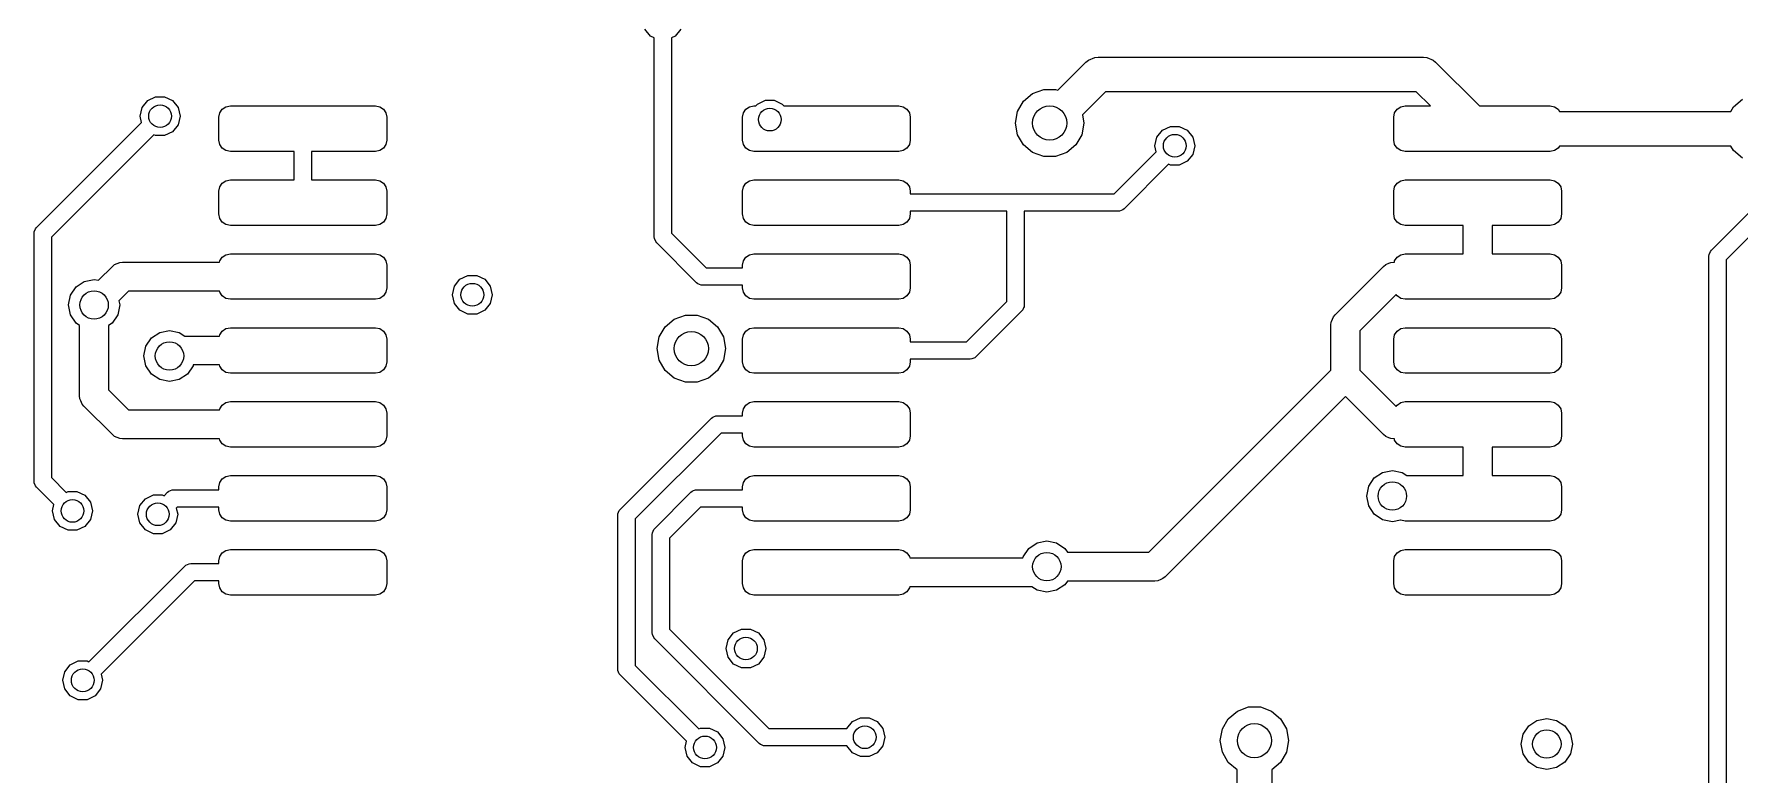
# Model space of a CAD drawing. Extents: x 0.05 to 3.89, y 0.04 to 4.21.
# Drawn here: x 2.003 to 2.593, y 1.479 to 1.735 of the extents above; entities that cross this region are included whole.
import ezdxf

# ---------------------------------------------------------------- set-up
doc = ezdxf.new("R2010")
doc.units = 0
doc.header["$MEASUREMENT"] = 0
doc.layers.add('BLACK', color=7, linetype='CONTINUOUS')

msp = doc.modelspace()

# ---------------------------------------------------------------- linework, layer by layer
at = {"layer": 'BLACK', "linetype": 'CONTINUOUS'}
for p, q in [((2.21618, 1.73477), (2.21426, 1.73717)), ((2.22668, 1.73717), (2.22477, 1.73477)), ((2.21747, 1.73415), (2.21618, 1.73477)), ((2.21747, 1.66535), (2.21747, 1.73415)), ((2.22477, 1.73477), (2.22347, 1.73415)), ((2.22347, 1.73415), (2.22347, 1.6666)), ((2.35718, 1.71606), (2.3669, 1.72578)), ((2.3669, 1.72578), (2.36781, 1.72652)), ((2.36781, 1.72652), (2.36997, 1.72742)), ((2.36997, 1.72742), (2.37114, 1.72754)), ((2.37114, 1.72754), (2.48368, 1.72754)), ((2.48368, 1.72754), (2.48485, 1.72742)), ((2.48485, 1.72742), (2.48701, 1.72652)), ((2.48701, 1.72652), (2.48792, 1.72578)), ((2.48792, 1.72578), (2.50307, 1.71063)), ((2.04025, 1.71008), (2.04216, 1.71247)), ((2.04216, 1.71247), (2.04492, 1.7138)), ((2.04492, 1.7138), (2.04799, 1.7138)), ((2.04799, 1.7138), (2.05075, 1.71247)), ((2.05075, 1.71247), (2.05266, 1.71008)), ((2.25318, 1.71129), (2.25595, 1.71262)), ((2.25595, 1.71262), (2.25901, 1.71262)), ((2.25901, 1.71262), (2.26178, 1.71129)), ((2.34323, 1.70876), (2.34528, 1.71232)), ((2.34528, 1.71232), (2.34843, 1.71495)), ((2.34843, 1.71495), (2.35228, 1.71636)), ((2.35228, 1.71636), (2.35638, 1.71636)), ((2.35638, 1.71636), (2.35718, 1.71606)), ((2.37363, 1.71554), (2.36564, 1.70755)), ((2.4812, 1.71554), (2.37363, 1.71554)), ((2.4861, 1.71063), (2.4812, 1.71554)), ((2.59095, 1.71035), (2.59409, 1.71298)), ((2.03957, 1.70709), (2.04025, 1.71008)), ((2.04006, 1.70493), (2.03957, 1.70709)), ((2.05266, 1.71008), (2.05335, 1.70709)), ((2.05335, 1.70709), (2.05266, 1.7041)), ((2.06683, 1.70669), (2.06713, 1.7082)), ((2.06683, 1.69882), (2.06683, 1.70669)), ((2.06713, 1.7082), (2.06799, 1.70948)), ((2.06799, 1.70948), (2.06926, 1.71033)), ((2.06926, 1.71033), (2.07077, 1.71063)), ((2.07077, 1.71063), (2.12097, 1.71063)), ((2.12097, 1.71063), (2.12247, 1.71033)), ((2.12247, 1.71033), (2.12375, 1.70948)), ((2.12375, 1.70948), (2.1246, 1.7082)), ((2.1246, 1.7082), (2.1249, 1.70669)), ((2.1249, 1.70669), (2.1249, 1.69882)), ((2.24803, 1.70669), (2.24833, 1.7082)), ((2.24803, 1.69882), (2.24803, 1.70669)), ((2.24833, 1.7082), (2.24918, 1.70948)), ((2.24918, 1.70948), (2.25046, 1.71033)), ((2.25046, 1.71033), (2.25197, 1.71063)), ((2.25197, 1.71063), (2.25266, 1.71063)), ((2.25266, 1.71063), (2.25318, 1.71129)), ((2.26178, 1.71129), (2.2623, 1.71063)), ((2.2623, 1.71063), (2.30217, 1.71063)), ((2.30217, 1.71063), (2.30367, 1.71033)), ((2.30367, 1.71033), (2.30495, 1.70948)), ((2.30495, 1.70948), (2.3058, 1.7082)), ((2.3058, 1.7082), (2.3061, 1.70669)), ((2.3061, 1.70669), (2.3061, 1.69882)), ((2.34252, 1.70472), (2.34323, 1.70876)), ((2.36564, 1.70755), (2.36614, 1.70472)), ((2.47343, 1.70669), (2.47372, 1.7082)), ((2.47343, 1.69882), (2.47343, 1.70669)), ((2.47372, 1.7082), (2.47458, 1.70948)), ((2.47458, 1.70948), (2.47586, 1.71033)), ((2.47586, 1.71033), (2.47736, 1.71063)), ((2.47736, 1.71063), (2.4861, 1.71063)), ((2.50307, 1.71063), (2.52756, 1.71063)), ((2.52756, 1.71063), (2.52907, 1.71033)), ((2.52907, 1.71033), (2.53034, 1.70948)), ((2.53034, 1.70948), (2.53082, 1.70876)), ((2.53082, 1.70876), (2.59003, 1.70876)), ((2.59003, 1.70876), (2.59095, 1.71035)), ((2.00374, 1.66861), (2.04006, 1.70493)), ((2.04429, 1.70068), (2.00886, 1.66525)), ((2.04492, 1.70037), (2.04429, 1.70068)), ((2.04799, 1.70037), (2.04492, 1.70037)), ((2.05075, 1.7017), (2.04799, 1.70037)), ((2.05266, 1.7041), (2.05075, 1.7017)), ((2.34323, 1.70068), (2.34252, 1.70472)), ((2.34528, 1.69713), (2.34323, 1.70068)), ((2.36543, 1.70068), (2.36338, 1.69713)), ((2.36614, 1.70472), (2.36543, 1.70068)), ((2.39143, 1.69984), (2.39334, 1.70224)), ((2.39334, 1.70224), (2.3961, 1.70357)), ((2.3961, 1.70357), (2.39917, 1.70357)), ((2.39917, 1.70357), (2.40193, 1.70224)), ((2.40193, 1.70224), (2.40385, 1.69984)), ((2.58337, 1.66075), (2.62565, 1.70302)), ((2.06713, 1.69731), (2.06683, 1.69882)), ((2.06799, 1.69603), (2.06713, 1.69731)), ((2.06926, 1.69518), (2.06799, 1.69603)), ((2.07077, 1.69488), (2.06926, 1.69518)), ((2.09287, 1.69488), (2.07077, 1.69488)), ((2.09287, 1.68504), (2.09287, 1.69488)), ((2.12097, 1.69488), (2.09887, 1.69488)), ((2.09887, 1.69488), (2.09887, 1.68504)), ((2.12247, 1.69518), (2.12097, 1.69488)), ((2.12375, 1.69603), (2.12247, 1.69518)), ((2.1246, 1.69731), (2.12375, 1.69603)), ((2.1249, 1.69882), (2.1246, 1.69731)), ((2.24833, 1.69731), (2.24803, 1.69882)), ((2.24918, 1.69603), (2.24833, 1.69731)), ((2.25046, 1.69518), (2.24918, 1.69603)), ((2.25197, 1.69488), (2.25046, 1.69518)), ((2.30217, 1.69488), (2.25197, 1.69488)), ((2.30367, 1.69518), (2.30217, 1.69488)), ((2.30495, 1.69603), (2.30367, 1.69518)), ((2.3058, 1.69731), (2.30495, 1.69603)), ((2.3061, 1.69882), (2.3058, 1.69731)), ((2.34843, 1.6945), (2.34528, 1.69713)), ((2.35228, 1.69309), (2.34843, 1.6945)), ((2.36024, 1.6945), (2.35638, 1.69309)), ((2.36338, 1.69713), (2.36024, 1.6945)), ((2.37671, 1.68017), (2.39124, 1.6947)), ((2.39075, 1.69685), (2.39143, 1.69984)), ((2.39124, 1.6947), (2.39075, 1.69685)), ((2.40385, 1.69984), (2.40453, 1.69685)), ((2.40453, 1.69685), (2.40385, 1.69386)), ((2.47372, 1.69731), (2.47343, 1.69882)), ((2.47458, 1.69603), (2.47372, 1.69731)), ((2.47586, 1.69518), (2.47458, 1.69603)), ((2.47736, 1.69488), (2.47586, 1.69518)), ((2.52756, 1.69488), (2.47736, 1.69488)), ((2.52907, 1.69518), (2.52756, 1.69488)), ((2.53034, 1.69603), (2.52907, 1.69518)), ((2.53082, 1.69676), (2.53034, 1.69603)), ((2.59003, 1.69676), (2.53082, 1.69676)), ((2.63077, 1.69966), (2.58849, 1.65738)), ((2.59095, 1.69516), (2.59003, 1.69676)), ((2.59409, 1.69253), (2.59095, 1.69516)), ((2.35638, 1.69309), (2.35228, 1.69309)), ((2.39547, 1.69044), (2.38007, 1.67504)), ((2.3961, 1.69013), (2.39547, 1.69044)), ((2.39917, 1.69013), (2.3961, 1.69013)), ((2.40193, 1.69146), (2.39917, 1.69013)), ((2.40385, 1.69386), (2.40193, 1.69146)), ((2.06683, 1.6811), (2.06713, 1.68261)), ((2.06713, 1.68261), (2.06799, 1.68389)), ((2.06799, 1.68389), (2.06926, 1.68474)), ((2.06926, 1.68474), (2.07077, 1.68504)), ((2.07077, 1.68504), (2.09287, 1.68504)), ((2.09887, 1.68504), (2.12097, 1.68504)), ((2.12097, 1.68504), (2.12247, 1.68474)), ((2.12247, 1.68474), (2.12375, 1.68389)), ((2.12375, 1.68389), (2.1246, 1.68261)), ((2.1246, 1.68261), (2.1249, 1.6811)), ((2.24803, 1.6811), (2.24833, 1.68261)), ((2.24833, 1.68261), (2.24918, 1.68389)), ((2.24918, 1.68389), (2.25046, 1.68474)), ((2.25046, 1.68474), (2.25197, 1.68504)), ((2.25197, 1.68504), (2.30217, 1.68504)), ((2.30217, 1.68504), (2.30367, 1.68474)), ((2.30367, 1.68474), (2.30495, 1.68389)), ((2.30495, 1.68389), (2.3058, 1.68261)), ((2.3058, 1.68261), (2.3061, 1.6811)), ((2.47343, 1.6811), (2.47372, 1.68261)), ((2.47372, 1.68261), (2.47458, 1.68389)), ((2.47458, 1.68389), (2.47586, 1.68474)), ((2.47586, 1.68474), (2.47736, 1.68504)), ((2.47736, 1.68504), (2.52756, 1.68504)), ((2.52756, 1.68504), (2.52907, 1.68474)), ((2.52907, 1.68474), (2.53034, 1.68389)), ((2.53034, 1.68389), (2.5312, 1.68261)), ((2.5312, 1.68261), (2.5315, 1.6811)), ((2.06683, 1.67323), (2.06683, 1.6811)), ((2.1249, 1.6811), (2.1249, 1.67323)), ((2.24803, 1.67323), (2.24803, 1.6811)), ((2.3061, 1.6811), (2.3061, 1.68017)), ((2.3061, 1.68017), (2.34252, 1.68017)), ((2.34252, 1.68017), (2.37671, 1.68017)), ((2.47343, 1.67323), (2.47343, 1.6811)), ((2.5315, 1.6811), (2.5315, 1.67323)), ((2.06713, 1.67172), (2.06683, 1.67323)), ((2.06799, 1.67044), (2.06713, 1.67172)), ((2.1246, 1.67172), (2.12375, 1.67044)), ((2.1249, 1.67323), (2.1246, 1.67172)), ((2.24833, 1.67172), (2.24803, 1.67323)), ((2.24918, 1.67044), (2.24833, 1.67172)), ((2.3058, 1.67172), (2.30495, 1.67044)), ((2.3061, 1.67323), (2.3058, 1.67172)), ((2.33952, 1.67417), (2.3061, 1.67417)), ((2.3061, 1.67417), (2.3061, 1.67323)), ((2.33952, 1.64297), (2.33952, 1.67417)), ((2.37795, 1.67417), (2.34552, 1.67417)), ((2.34552, 1.67417), (2.34552, 1.64173)), ((2.37854, 1.67422), (2.37795, 1.67417)), ((2.37962, 1.67467), (2.37854, 1.67422)), ((2.38007, 1.67504), (2.37962, 1.67467)), ((2.47372, 1.67172), (2.47343, 1.67323)), ((2.47458, 1.67044), (2.47372, 1.67172)), ((2.5312, 1.67172), (2.53034, 1.67044)), ((2.5315, 1.67323), (2.5312, 1.67172)), ((2.00286, 1.66649), (2.00292, 1.66707)), ((2.00286, 1.58076), (2.00286, 1.66649)), ((2.00292, 1.66707), (2.00336, 1.66815)), ((2.00336, 1.66815), (2.00374, 1.66861)), ((2.00886, 1.66525), (2.00886, 1.582)), ((2.06926, 1.66959), (2.06799, 1.67044)), ((2.07077, 1.66929), (2.06926, 1.66959)), ((2.12097, 1.66929), (2.07077, 1.66929)), ((2.12247, 1.66959), (2.12097, 1.66929)), ((2.12375, 1.67044), (2.12247, 1.66959)), ((2.21753, 1.66477), (2.21747, 1.66535)), ((2.22347, 1.6666), (2.23549, 1.65457)), ((2.25046, 1.66959), (2.24918, 1.67044)), ((2.25197, 1.66929), (2.25046, 1.66959)), ((2.30217, 1.66929), (2.25197, 1.66929)), ((2.30367, 1.66959), (2.30217, 1.66929)), ((2.30495, 1.67044), (2.30367, 1.66959)), ((2.47586, 1.66959), (2.47458, 1.67044)), ((2.47736, 1.66929), (2.47586, 1.66959)), ((2.49746, 1.66929), (2.47736, 1.66929)), ((2.49746, 1.65945), (2.49746, 1.66929)), ((2.52756, 1.66929), (2.50746, 1.66929)), ((2.50746, 1.66929), (2.50746, 1.65945)), ((2.52907, 1.66959), (2.52756, 1.66929)), ((2.53034, 1.67044), (2.52907, 1.66959)), ((2.06799, 1.6583), (2.06926, 1.65915)), ((2.06926, 1.65915), (2.07077, 1.65945)), ((2.07077, 1.65945), (2.12097, 1.65945)), ((2.12097, 1.65945), (2.12247, 1.65915)), ((2.12247, 1.65915), (2.12375, 1.6583)), ((2.21798, 1.66369), (2.21753, 1.66477)), ((2.21835, 1.66323), (2.21798, 1.66369)), ((2.23213, 1.64945), (2.21835, 1.66323)), ((2.24918, 1.6583), (2.25046, 1.65915)), ((2.25046, 1.65915), (2.25197, 1.65945)), ((2.25197, 1.65945), (2.30217, 1.65945)), ((2.30217, 1.65945), (2.30367, 1.65915)), ((2.30367, 1.65915), (2.30495, 1.6583)), ((2.47458, 1.6583), (2.47586, 1.65915)), ((2.47586, 1.65915), (2.47736, 1.65945)), ((2.47736, 1.65945), (2.49746, 1.65945)), ((2.50746, 1.65945), (2.52756, 1.65945)), ((2.52756, 1.65945), (2.52907, 1.65915)), ((2.52907, 1.65915), (2.53034, 1.6583)), ((2.58249, 1.65862), (2.58255, 1.65921)), ((2.58255, 1.65921), (2.58299, 1.66029)), ((2.58299, 1.66029), (2.58337, 1.66075)), ((2.02511, 1.65029), (2.02993, 1.65511)), ((2.02993, 1.65511), (2.03069, 1.65573)), ((2.03069, 1.65573), (2.03249, 1.65648)), ((2.03069, 1.65573), (2.03069, 1.65573)), ((2.03249, 1.65648), (2.03346, 1.65657)), ((2.03346, 1.65657), (2.06705, 1.65657)), ((2.06705, 1.65657), (2.06713, 1.65702)), ((2.06713, 1.65702), (2.06799, 1.6583)), ((2.12375, 1.6583), (2.1246, 1.65702)), ((2.1246, 1.65702), (2.1249, 1.65551)), ((2.1249, 1.65551), (2.1249, 1.64764)), ((2.23549, 1.65457), (2.24803, 1.65457)), ((2.24803, 1.65551), (2.24833, 1.65702)), ((2.24803, 1.65457), (2.24803, 1.65551)), ((2.24833, 1.65702), (2.24918, 1.6583)), ((2.30495, 1.6583), (2.3058, 1.65702)), ((2.3058, 1.65702), (2.3061, 1.65551)), ((2.3061, 1.65551), (2.3061, 1.64764)), ((2.45316, 1.63838), (2.46989, 1.65511)), ((2.46989, 1.65511), (2.47065, 1.65573)), ((2.47065, 1.65573), (2.47176, 1.65619)), ((2.47065, 1.65573), (2.47065, 1.65573)), ((2.47176, 1.65619), (2.47245, 1.65648)), ((2.47245, 1.65648), (2.47343, 1.65657)), ((2.47245, 1.65648), (2.47245, 1.65648)), ((2.47343, 1.65657), (2.47364, 1.65657)), ((2.47364, 1.65657), (2.47372, 1.65702)), ((2.47372, 1.65702), (2.47458, 1.6583)), ((2.53034, 1.6583), (2.5312, 1.65702)), ((2.5312, 1.65702), (2.5315, 1.65551)), ((2.5315, 1.65551), (2.5315, 1.64764)), ((2.58249, 1.38942), (2.58249, 1.65862)), ((2.58849, 1.65738), (2.58849, 1.39066)), ((2.01544, 1.64512), (2.01736, 1.648)), ((2.01736, 1.648), (2.02023, 1.64992)), ((2.02023, 1.64992), (2.02362, 1.65059)), ((2.02362, 1.65059), (2.02511, 1.65029)), ((2.1249, 1.64764), (2.1246, 1.64613)), ((2.14764, 1.64528), (2.14832, 1.64826)), ((2.14832, 1.64826), (2.15023, 1.65066)), ((2.15023, 1.65066), (2.15299, 1.65199)), ((2.15299, 1.65199), (2.15606, 1.65199)), ((2.15606, 1.65199), (2.15882, 1.65066)), ((2.15882, 1.65066), (2.16074, 1.64826)), ((2.16074, 1.64826), (2.16142, 1.64528)), ((2.23259, 1.64908), (2.23213, 1.64945)), ((2.23367, 1.64863), (2.23259, 1.64908)), ((2.23425, 1.64857), (2.23367, 1.64863)), ((2.24803, 1.64857), (2.23425, 1.64857)), ((2.24803, 1.64764), (2.24803, 1.64857)), ((2.24833, 1.64613), (2.24803, 1.64764)), ((2.3061, 1.64764), (2.3058, 1.64613)), ((2.5315, 1.64764), (2.5312, 1.64613)), ((2.01476, 1.64173), (2.01544, 1.64512)), ((2.01544, 1.63834), (2.01476, 1.64173)), ((2.03248, 1.64173), (2.03181, 1.63834)), ((2.03554, 1.64657), (2.03218, 1.64322)), ((2.03218, 1.64322), (2.03248, 1.64173)), ((2.06705, 1.64657), (2.03554, 1.64657)), ((2.06713, 1.64613), (2.06705, 1.64657)), ((2.06799, 1.64485), (2.06713, 1.64613)), ((2.06926, 1.644), (2.06799, 1.64485)), ((2.07077, 1.6437), (2.06926, 1.644)), ((2.12097, 1.6437), (2.07077, 1.6437)), ((2.12247, 1.644), (2.12097, 1.6437)), ((2.12375, 1.64485), (2.12247, 1.644)), ((2.1246, 1.64613), (2.12375, 1.64485)), ((2.14832, 1.64229), (2.14764, 1.64528)), ((2.15023, 1.63989), (2.14832, 1.64229)), ((2.16074, 1.64229), (2.15882, 1.63989)), ((2.16142, 1.64528), (2.16074, 1.64229)), ((2.24918, 1.64485), (2.24833, 1.64613)), ((2.25046, 1.644), (2.24918, 1.64485)), ((2.25197, 1.6437), (2.25046, 1.644)), ((2.30217, 1.6437), (2.25197, 1.6437)), ((2.30367, 1.644), (2.30217, 1.6437)), ((2.30495, 1.64485), (2.30367, 1.644)), ((2.3058, 1.64613), (2.30495, 1.64485)), ((2.32553, 1.62898), (2.33952, 1.64297)), ((2.34552, 1.64173), (2.34546, 1.64115)), ((2.47426, 1.64534), (2.46169, 1.63277)), ((2.47458, 1.64485), (2.47426, 1.64534)), ((2.47586, 1.644), (2.47458, 1.64485)), ((2.47736, 1.6437), (2.47586, 1.644)), ((2.52756, 1.6437), (2.47736, 1.6437)), ((2.52907, 1.644), (2.52756, 1.6437)), ((2.53034, 1.64485), (2.52907, 1.644)), ((2.5312, 1.64613), (2.53034, 1.64485)), ((2.01736, 1.63547), (2.01544, 1.63834)), ((2.01862, 1.63462), (2.01736, 1.63547)), ((2.02989, 1.63547), (2.02862, 1.63462)), ((2.03181, 1.63834), (2.02989, 1.63547)), ((2.15299, 1.63856), (2.15023, 1.63989)), ((2.15606, 1.63856), (2.15299, 1.63856)), ((2.15882, 1.63989), (2.15606, 1.63856)), ((2.22127, 1.63422), (2.22441, 1.63685)), ((2.22441, 1.63685), (2.22826, 1.63826)), ((2.22826, 1.63826), (2.23237, 1.63826)), ((2.23237, 1.63826), (2.23622, 1.63685)), ((2.23622, 1.63685), (2.23936, 1.63422)), ((2.34464, 1.63961), (2.32889, 1.62386)), ((2.34501, 1.64007), (2.34464, 1.63961)), ((2.3453, 1.64075), (2.34501, 1.64007)), ((2.34546, 1.64115), (2.3453, 1.64075)), ((2.45169, 1.63484), (2.45179, 1.63582)), ((2.45179, 1.63582), (2.45186, 1.63598)), ((2.45186, 1.63598), (2.4522, 1.6368)), ((2.4522, 1.6368), (2.45254, 1.63762)), ((2.45254, 1.63762), (2.45316, 1.63838)), ((2.45254, 1.63762), (2.45254, 1.63762)), ((2.01862, 1.61024), (2.01862, 1.63462)), ((2.02862, 1.63462), (2.02862, 1.61231)), ((2.04152, 1.62747), (2.04344, 1.63034)), ((2.04344, 1.63034), (2.04632, 1.63226)), ((2.04632, 1.63226), (2.04971, 1.63294)), ((2.04971, 1.63294), (2.0531, 1.63226)), ((2.0531, 1.63226), (2.05501, 1.63098)), ((2.05501, 1.63098), (2.06705, 1.63098)), ((2.06705, 1.63098), (2.06713, 1.63143)), ((2.06713, 1.63143), (2.06799, 1.63271)), ((2.06799, 1.63271), (2.06926, 1.63356)), ((2.06926, 1.63356), (2.07077, 1.63386)), ((2.07077, 1.63386), (2.12097, 1.63386)), ((2.12097, 1.63386), (2.12247, 1.63356)), ((2.12247, 1.63356), (2.12375, 1.63271)), ((2.12375, 1.63271), (2.1246, 1.63143)), ((2.1246, 1.63143), (2.1249, 1.62992)), ((2.1249, 1.62992), (2.1249, 1.62205)), ((2.2185, 1.62662), (2.21922, 1.63066)), ((2.21922, 1.63066), (2.22127, 1.63422)), ((2.23936, 1.63422), (2.24141, 1.63066)), ((2.24141, 1.63066), (2.24213, 1.62662)), ((2.24803, 1.62992), (2.24833, 1.63143)), ((2.24803, 1.62205), (2.24803, 1.62992)), ((2.24833, 1.63143), (2.24918, 1.63271)), ((2.24918, 1.63271), (2.25046, 1.63356)), ((2.25046, 1.63356), (2.25197, 1.63386)), ((2.25197, 1.63386), (2.30217, 1.63386)), ((2.30217, 1.63386), (2.30367, 1.63356)), ((2.30367, 1.63356), (2.30495, 1.63271)), ((2.30495, 1.63271), (2.3058, 1.63143)), ((2.3058, 1.63143), (2.3061, 1.62992)), ((2.3061, 1.62992), (2.3061, 1.62898)), ((2.45169, 1.6192), (2.45169, 1.63484)), ((2.46169, 1.63277), (2.46169, 1.6192)), ((2.47343, 1.62992), (2.47372, 1.63143)), ((2.47343, 1.62205), (2.47343, 1.62992)), ((2.47372, 1.63143), (2.47458, 1.63271)), ((2.47458, 1.63271), (2.47586, 1.63356)), ((2.47586, 1.63356), (2.47736, 1.63386)), ((2.47736, 1.63386), (2.52756, 1.63386)), ((2.52756, 1.63386), (2.52907, 1.63356)), ((2.52907, 1.63356), (2.53034, 1.63271)), ((2.53034, 1.63271), (2.5312, 1.63143)), ((2.5312, 1.63143), (2.5315, 1.62992)), ((2.5315, 1.62992), (2.5315, 1.62205)), ((2.04085, 1.62408), (2.04152, 1.62747)), ((2.04152, 1.62069), (2.04085, 1.62408)), ((2.21922, 1.62258), (2.2185, 1.62662)), ((2.24213, 1.62662), (2.24141, 1.62258)), ((2.3061, 1.62898), (2.32553, 1.62898)), ((2.32844, 1.62349), (2.32736, 1.62304)), ((2.32889, 1.62386), (2.32844, 1.62349)), ((2.04344, 1.61782), (2.04152, 1.62069)), ((2.04632, 1.61589), (2.04344, 1.61782)), ((2.05597, 1.61782), (2.0531, 1.61589)), ((2.05789, 1.62069), (2.05597, 1.61782)), ((2.05795, 1.62098), (2.05789, 1.62069)), ((2.06705, 1.62098), (2.05795, 1.62098)), ((2.06713, 1.62054), (2.06705, 1.62098)), ((2.06799, 1.61926), (2.06713, 1.62054)), ((2.06926, 1.61841), (2.06799, 1.61926)), ((2.07077, 1.61811), (2.06926, 1.61841)), ((2.12097, 1.61811), (2.07077, 1.61811)), ((2.12247, 1.61841), (2.12097, 1.61811)), ((2.12375, 1.61926), (2.12247, 1.61841)), ((2.1246, 1.62054), (2.12375, 1.61926)), ((2.1249, 1.62205), (2.1246, 1.62054)), ((2.22127, 1.61903), (2.21922, 1.62258)), ((2.22441, 1.61639), (2.22127, 1.61903)), ((2.23936, 1.61903), (2.23622, 1.61639)), ((2.24141, 1.62258), (2.23936, 1.61903)), ((2.24833, 1.62054), (2.24803, 1.62205)), ((2.24918, 1.61926), (2.24833, 1.62054)), ((2.25046, 1.61841), (2.24918, 1.61926)), ((2.25197, 1.61811), (2.25046, 1.61841)), ((2.30217, 1.61811), (2.25197, 1.61811)), ((2.30367, 1.61841), (2.30217, 1.61811)), ((2.30495, 1.61926), (2.30367, 1.61841)), ((2.3058, 1.62054), (2.30495, 1.61926)), ((2.3061, 1.62205), (2.3058, 1.62054)), ((2.32677, 1.62298), (2.3061, 1.62298)), ((2.3061, 1.62298), (2.3061, 1.62205)), ((2.32736, 1.62304), (2.32677, 1.62298)), ((2.38868, 1.55618), (2.45169, 1.6192)), ((2.46169, 1.6192), (2.47426, 1.60663)), ((2.47372, 1.62054), (2.47343, 1.62205)), ((2.47458, 1.61926), (2.47372, 1.62054)), ((2.47586, 1.61841), (2.47458, 1.61926)), ((2.47736, 1.61811), (2.47586, 1.61841)), ((2.52756, 1.61811), (2.47736, 1.61811)), ((2.52907, 1.61841), (2.52756, 1.61811)), ((2.53034, 1.61926), (2.52907, 1.61841)), ((2.5312, 1.62054), (2.53034, 1.61926)), ((2.5315, 1.62205), (2.5312, 1.62054)), ((2.02862, 1.61231), (2.03554, 1.60539)), ((2.04971, 1.61522), (2.04632, 1.61589)), ((2.0531, 1.61589), (2.04971, 1.61522)), ((2.22826, 1.61499), (2.22441, 1.61639)), ((2.23237, 1.61499), (2.22826, 1.61499)), ((2.23622, 1.61639), (2.23237, 1.61499)), ((2.01872, 1.60926), (2.01862, 1.61024)), ((2.019, 1.60858), (2.01872, 1.60926)), ((2.01872, 1.60926), (2.01872, 1.60926)), ((2.01946, 1.60746), (2.019, 1.60858)), ((2.02009, 1.6067), (2.01946, 1.60746)), ((2.01946, 1.60746), (2.01946, 1.60746)), ((2.02993, 1.59686), (2.02009, 1.6067)), ((2.06705, 1.60539), (2.06713, 1.60584)), ((2.06713, 1.60584), (2.06799, 1.60711)), ((2.06799, 1.60711), (2.06926, 1.60797)), ((2.06926, 1.60797), (2.07077, 1.60827)), ((2.07077, 1.60827), (2.12097, 1.60827)), ((2.12097, 1.60827), (2.12247, 1.60797)), ((2.12247, 1.60797), (2.12375, 1.60711)), ((2.12375, 1.60711), (2.1246, 1.60584)), ((2.1246, 1.60584), (2.1249, 1.60433)), ((2.24803, 1.60433), (2.24833, 1.60584)), ((2.24833, 1.60584), (2.24918, 1.60711)), ((2.24918, 1.60711), (2.25046, 1.60797)), ((2.25046, 1.60797), (2.25197, 1.60827)), ((2.25197, 1.60827), (2.30217, 1.60827)), ((2.30217, 1.60827), (2.30367, 1.60797)), ((2.30367, 1.60797), (2.30495, 1.60711)), ((2.30495, 1.60711), (2.3058, 1.60584)), ((2.3058, 1.60584), (2.3061, 1.60433)), ((2.45669, 1.61005), (2.39428, 1.54765)), ((2.46989, 1.59686), (2.45669, 1.61005)), ((2.47426, 1.60663), (2.47458, 1.60711)), ((2.47458, 1.60711), (2.47586, 1.60797)), ((2.47586, 1.60797), (2.47736, 1.60827)), ((2.47736, 1.60827), (2.52756, 1.60827)), ((2.52756, 1.60827), (2.52907, 1.60797)), ((2.52907, 1.60797), (2.53034, 1.60711)), ((2.53034, 1.60711), (2.5312, 1.60584)), ((2.5312, 1.60584), (2.5315, 1.60433)), ((2.03554, 1.60539), (2.06705, 1.60539)), ((2.1249, 1.60433), (2.1249, 1.59646)), ((2.20575, 1.57102), (2.23725, 1.60252)), ((2.23725, 1.60252), (2.2377, 1.60289)), ((2.2377, 1.60289), (2.23878, 1.60334)), ((2.23878, 1.60334), (2.23937, 1.60339)), ((2.23937, 1.60339), (2.24803, 1.60339)), ((2.24803, 1.60339), (2.24803, 1.60433)), ((2.3061, 1.60433), (2.3061, 1.59646)), ((2.5315, 1.60433), (2.5315, 1.59646)), ((2.03069, 1.59624), (2.02993, 1.59686)), ((2.03249, 1.59549), (2.03069, 1.59624)), ((2.03069, 1.59624), (2.03069, 1.59624)), ((2.03346, 1.59539), (2.03249, 1.59549)), ((2.06705, 1.59539), (2.03346, 1.59539)), ((2.06713, 1.59495), (2.06705, 1.59539)), ((2.06799, 1.59367), (2.06713, 1.59495)), ((2.1246, 1.59495), (2.12375, 1.59367)), ((2.1249, 1.59646), (2.1246, 1.59495)), ((2.24061, 1.59739), (2.21087, 1.56766)), ((2.24803, 1.59739), (2.24061, 1.59739)), ((2.24803, 1.59646), (2.24803, 1.59739)), ((2.24833, 1.59495), (2.24803, 1.59646)), ((2.24918, 1.59367), (2.24833, 1.59495)), ((2.3058, 1.59495), (2.30495, 1.59367)), ((2.3061, 1.59646), (2.3058, 1.59495)), ((2.47065, 1.59624), (2.46989, 1.59686)), ((2.4717, 1.5958), (2.47065, 1.59624)), ((2.47065, 1.59624), (2.47065, 1.59624)), ((2.47245, 1.59549), (2.4717, 1.5958)), ((2.47343, 1.59539), (2.47245, 1.59549)), ((2.47245, 1.59549), (2.47245, 1.59549)), ((2.47364, 1.59539), (2.47343, 1.59539)), ((2.47372, 1.59495), (2.47364, 1.59539)), ((2.47458, 1.59367), (2.47372, 1.59495)), ((2.5312, 1.59495), (2.53034, 1.59367)), ((2.5315, 1.59646), (2.5312, 1.59495)), ((2.06926, 1.59282), (2.06799, 1.59367)), ((2.07077, 1.59252), (2.06926, 1.59282)), ((2.12097, 1.59252), (2.07077, 1.59252)), ((2.12247, 1.59282), (2.12097, 1.59252)), ((2.12375, 1.59367), (2.12247, 1.59282)), ((2.25046, 1.59282), (2.24918, 1.59367)), ((2.25197, 1.59252), (2.25046, 1.59282)), ((2.30217, 1.59252), (2.25197, 1.59252)), ((2.30367, 1.59282), (2.30217, 1.59252)), ((2.30495, 1.59367), (2.30367, 1.59282)), ((2.47586, 1.59282), (2.47458, 1.59367)), ((2.47736, 1.59252), (2.47586, 1.59282)), ((2.49746, 1.59252), (2.47736, 1.59252)), ((2.49746, 1.58268), (2.49746, 1.59252)), ((2.52756, 1.59252), (2.50746, 1.59252)), ((2.50746, 1.59252), (2.50746, 1.58268)), ((2.52907, 1.59282), (2.52756, 1.59252)), ((2.53034, 1.59367), (2.52907, 1.59282)), ((2.06799, 1.58152), (2.06926, 1.58238)), ((2.06926, 1.58238), (2.07077, 1.58268)), ((2.07077, 1.58268), (2.12097, 1.58268)), ((2.12097, 1.58268), (2.12247, 1.58238)), ((2.12247, 1.58238), (2.12375, 1.58152)), ((2.24918, 1.58152), (2.25046, 1.58238)), ((2.25046, 1.58238), (2.25197, 1.58268)), ((2.25197, 1.58268), (2.30217, 1.58268)), ((2.30217, 1.58268), (2.30367, 1.58238)), ((2.30367, 1.58238), (2.30495, 1.58152)), ((2.46667, 1.58185), (2.46954, 1.58377)), ((2.46954, 1.58377), (2.47293, 1.58445)), ((2.47293, 1.58445), (2.47632, 1.58377)), ((2.47632, 1.58377), (2.47797, 1.58268)), ((2.47797, 1.58268), (2.49746, 1.58268)), ((2.50746, 1.58268), (2.52756, 1.58268)), ((2.52756, 1.58268), (2.52907, 1.58238)), ((2.52907, 1.58238), (2.53034, 1.58152)), ((2.00292, 1.58017), (2.00286, 1.58076)), ((2.00336, 1.57909), (2.00292, 1.58017)), ((2.00374, 1.57863), (2.00336, 1.57909)), ((2.00974, 1.57263), (2.00374, 1.57863)), ((2.00886, 1.582), (2.01397, 1.57688)), ((2.01397, 1.57688), (2.01461, 1.57719)), ((2.01461, 1.57719), (2.01767, 1.57719)), ((2.01767, 1.57719), (2.02044, 1.57586)), ((2.04784, 1.5757), (2.04906, 1.57692)), ((2.04906, 1.57692), (2.04951, 1.5773)), ((2.04951, 1.5773), (2.0506, 1.57775)), ((2.0506, 1.57775), (2.05118, 1.5778)), ((2.05118, 1.5778), (2.06683, 1.5778)), ((2.06683, 1.57874), (2.06713, 1.58025)), ((2.06683, 1.5778), (2.06683, 1.57874)), ((2.06713, 1.58025), (2.06799, 1.58152)), ((2.12375, 1.58152), (2.1246, 1.58025)), ((2.1246, 1.58025), (2.1249, 1.57874)), ((2.1249, 1.57874), (2.1249, 1.57087)), ((2.21766, 1.56442), (2.23016, 1.57692)), ((2.23016, 1.57692), (2.23062, 1.5773)), ((2.23062, 1.5773), (2.23106, 1.57748)), ((2.23106, 1.57748), (2.2317, 1.57775)), ((2.2317, 1.57775), (2.23228, 1.5778)), ((2.23228, 1.5778), (2.24803, 1.5778)), ((2.24803, 1.57874), (2.24833, 1.58025)), ((2.24803, 1.5778), (2.24803, 1.57874)), ((2.24833, 1.58025), (2.24918, 1.58152)), ((2.30495, 1.58152), (2.3058, 1.58025)), ((2.3058, 1.58025), (2.3061, 1.57874)), ((2.3061, 1.57874), (2.3061, 1.57087)), ((2.46407, 1.57559), (2.46475, 1.57898)), ((2.46475, 1.57898), (2.46667, 1.58185)), ((2.53034, 1.58152), (2.5312, 1.58025)), ((2.5312, 1.58025), (2.5315, 1.57874)), ((2.5315, 1.57874), (2.5315, 1.57087)), ((2.00925, 1.57047), (2.00974, 1.57263)), ((2.00993, 1.56748), (2.00925, 1.57047)), ((2.02044, 1.57586), (2.02235, 1.57346)), ((2.02235, 1.57346), (2.02303, 1.57047)), ((2.02303, 1.57047), (2.02235, 1.56748)), ((2.03878, 1.56929), (2.03946, 1.57228)), ((2.03946, 1.57228), (2.04137, 1.57468)), ((2.04137, 1.57468), (2.04414, 1.57601)), ((2.04414, 1.57601), (2.0472, 1.57601)), ((2.0472, 1.57601), (2.04784, 1.5757)), ((2.05242, 1.5718), (2.05207, 1.57145)), ((2.05207, 1.57145), (2.05256, 1.56929)), ((2.06683, 1.5718), (2.05242, 1.5718)), ((2.06683, 1.57087), (2.06683, 1.5718)), ((2.06713, 1.56936), (2.06683, 1.57087)), ((2.1249, 1.57087), (2.1246, 1.56936)), ((2.20493, 1.56948), (2.20538, 1.57056)), ((2.20538, 1.57056), (2.20575, 1.57102)), ((2.23353, 1.5718), (2.22278, 1.56106)), ((2.24803, 1.5718), (2.23353, 1.5718)), ((2.24803, 1.57087), (2.24803, 1.5718)), ((2.24833, 1.56936), (2.24803, 1.57087)), ((2.3061, 1.57087), (2.3058, 1.56936)), ((2.46475, 1.5722), (2.46407, 1.57559)), ((2.46667, 1.56933), (2.46475, 1.5722)), ((2.5315, 1.57087), (2.5312, 1.56936)), ((2.01185, 1.56509), (2.00993, 1.56748)), ((2.01461, 1.56376), (2.01185, 1.56509)), ((2.02044, 1.56509), (2.01767, 1.56376)), ((2.02235, 1.56748), (2.02044, 1.56509)), ((2.03946, 1.5663), (2.03878, 1.56929)), ((2.04137, 1.5639), (2.03946, 1.5663)), ((2.05188, 1.5663), (2.04996, 1.5639)), ((2.05256, 1.56929), (2.05188, 1.5663)), ((2.06799, 1.56808), (2.06713, 1.56936)), ((2.06926, 1.56723), (2.06799, 1.56808)), ((2.07077, 1.56693), (2.06926, 1.56723)), ((2.12097, 1.56693), (2.07077, 1.56693)), ((2.12247, 1.56723), (2.12097, 1.56693)), ((2.12375, 1.56808), (2.12247, 1.56723)), ((2.1246, 1.56936), (2.12375, 1.56808)), ((2.20487, 1.5689), (2.20493, 1.56948)), ((2.20487, 1.51575), (2.20487, 1.5689)), ((2.21087, 1.56766), (2.21087, 1.51699)), ((2.24918, 1.56808), (2.24833, 1.56936)), ((2.25046, 1.56723), (2.24918, 1.56808)), ((2.25197, 1.56693), (2.25046, 1.56723)), ((2.30217, 1.56693), (2.25197, 1.56693)), ((2.30367, 1.56723), (2.30217, 1.56693)), ((2.30495, 1.56808), (2.30367, 1.56723)), ((2.3058, 1.56936), (2.30495, 1.56808)), ((2.46954, 1.56741), (2.46667, 1.56933)), ((2.47293, 1.56673), (2.46954, 1.56741)), ((2.47576, 1.56729), (2.47293, 1.56673)), ((2.47586, 1.56723), (2.47576, 1.56729)), ((2.47736, 1.56693), (2.47586, 1.56723)), ((2.52756, 1.56693), (2.47736, 1.56693)), ((2.52907, 1.56723), (2.52756, 1.56693)), ((2.53034, 1.56808), (2.52907, 1.56723)), ((2.5312, 1.56936), (2.53034, 1.56808)), ((2.01767, 1.56376), (2.01461, 1.56376)), ((2.04414, 1.56257), (2.04137, 1.5639)), ((2.0472, 1.56257), (2.04414, 1.56257)), ((2.04996, 1.5639), (2.0472, 1.56257)), ((2.21678, 1.5623), (2.21684, 1.56288)), ((2.21678, 1.52825), (2.21678, 1.5623)), ((2.21684, 1.56288), (2.21729, 1.56397)), ((2.21729, 1.56397), (2.21766, 1.56442)), ((2.22278, 1.56106), (2.22278, 1.52949)), ((2.34708, 1.55744), (2.34996, 1.55937)), ((2.34996, 1.55937), (2.35335, 1.56004)), ((2.35335, 1.56004), (2.35674, 1.55937)), ((2.35674, 1.55937), (2.35961, 1.55744)), ((2.06683, 1.55315), (2.06713, 1.55466)), ((2.06683, 1.55221), (2.06683, 1.55315)), ((2.06713, 1.55466), (2.06799, 1.55593)), ((2.06799, 1.55593), (2.06926, 1.55679)), ((2.06926, 1.55679), (2.07077, 1.55709)), ((2.07077, 1.55709), (2.12097, 1.55709)), ((2.12097, 1.55709), (2.12247, 1.55679)), ((2.12247, 1.55679), (2.12375, 1.55593)), ((2.12375, 1.55593), (2.1246, 1.55466)), ((2.1246, 1.55466), (2.1249, 1.55315)), ((2.1249, 1.55315), (2.1249, 1.54528)), ((2.24803, 1.55315), (2.24833, 1.55466)), ((2.24803, 1.54528), (2.24803, 1.55315)), ((2.24833, 1.55466), (2.24918, 1.55593)), ((2.24918, 1.55593), (2.25046, 1.55679)), ((2.25046, 1.55679), (2.25197, 1.55709)), ((2.25197, 1.55709), (2.30217, 1.55709)), ((2.30217, 1.55709), (2.30367, 1.55679)), ((2.30367, 1.55679), (2.30495, 1.55593)), ((2.30495, 1.55593), (2.3058, 1.55466)), ((2.3058, 1.55466), (2.30589, 1.55421)), ((2.30589, 1.55421), (2.34509, 1.55421)), ((2.34509, 1.55421), (2.34516, 1.55457)), ((2.34516, 1.55457), (2.34708, 1.55744)), ((2.35961, 1.55744), (2.36045, 1.55618)), ((2.36045, 1.55618), (2.38868, 1.55618)), ((2.47343, 1.55315), (2.47372, 1.55466)), ((2.47343, 1.54528), (2.47343, 1.55315)), ((2.47372, 1.55466), (2.47458, 1.55593)), ((2.47458, 1.55593), (2.47586, 1.55679)), ((2.47586, 1.55679), (2.47736, 1.55709)), ((2.47736, 1.55709), (2.52756, 1.55709)), ((2.52756, 1.55709), (2.52907, 1.55679)), ((2.52907, 1.55679), (2.53034, 1.55593)), ((2.53034, 1.55593), (2.5312, 1.55466)), ((2.5312, 1.55466), (2.5315, 1.55315)), ((2.5315, 1.55315), (2.5315, 1.54528)), ((2.02185, 1.51822), (2.05497, 1.55133)), ((2.05497, 1.55133), (2.05542, 1.55171)), ((2.05542, 1.55171), (2.0565, 1.55215)), ((2.0565, 1.55215), (2.05709, 1.55221)), ((2.05709, 1.55221), (2.06683, 1.55221)), ((2.3928, 1.54672), (2.39172, 1.54628)), ((2.39353, 1.54702), (2.3928, 1.54672)), ((2.39428, 1.54765), (2.39353, 1.54702)), ((2.39353, 1.54702), (2.39353, 1.54702)), ((2.05833, 1.54621), (2.02608, 1.51397)), ((2.06683, 1.54621), (2.05833, 1.54621)), ((2.06683, 1.54528), (2.06683, 1.54621)), ((2.06713, 1.54377), (2.06683, 1.54528)), ((2.06799, 1.54249), (2.06713, 1.54377)), ((2.06926, 1.54164), (2.06799, 1.54249)), ((2.07077, 1.54134), (2.06926, 1.54164)), ((2.12097, 1.54134), (2.07077, 1.54134)), ((2.12247, 1.54164), (2.12097, 1.54134)), ((2.12375, 1.54249), (2.12247, 1.54164)), ((2.1246, 1.54377), (2.12375, 1.54249)), ((2.1249, 1.54528), (2.1246, 1.54377)), ((2.24833, 1.54377), (2.24803, 1.54528)), ((2.24918, 1.54249), (2.24833, 1.54377)), ((2.25046, 1.54164), (2.24918, 1.54249)), ((2.25197, 1.54134), (2.25046, 1.54164)), ((2.30217, 1.54134), (2.25197, 1.54134)), ((2.30367, 1.54164), (2.30217, 1.54134)), ((2.30495, 1.54249), (2.30367, 1.54164)), ((2.3058, 1.54377), (2.30495, 1.54249)), ((2.30589, 1.54421), (2.3058, 1.54377)), ((2.34814, 1.54421), (2.30589, 1.54421)), ((2.34996, 1.543), (2.34814, 1.54421)), ((2.35335, 1.54232), (2.34996, 1.543)), ((2.35674, 1.543), (2.35335, 1.54232)), ((2.35961, 1.54492), (2.35674, 1.543)), ((2.36045, 1.54618), (2.35961, 1.54492)), ((2.39075, 1.54618), (2.36045, 1.54618)), ((2.39172, 1.54628), (2.39075, 1.54618)), ((2.39172, 1.54628), (2.39172, 1.54628)), ((2.47372, 1.54377), (2.47343, 1.54528)), ((2.47458, 1.54249), (2.47372, 1.54377)), ((2.47586, 1.54164), (2.47458, 1.54249)), ((2.47736, 1.54134), (2.47586, 1.54164)), ((2.52756, 1.54134), (2.47736, 1.54134)), ((2.52907, 1.54164), (2.52756, 1.54134)), ((2.53034, 1.54249), (2.52907, 1.54164)), ((2.5312, 1.54377), (2.53034, 1.54249)), ((2.5315, 1.54528), (2.5312, 1.54377)), ((2.22278, 1.52949), (2.25715, 1.49513)), ((2.24492, 1.52822), (2.24768, 1.52955)), ((2.24768, 1.52955), (2.25075, 1.52955)), ((2.25075, 1.52955), (2.25351, 1.52822)), ((2.21684, 1.52767), (2.21678, 1.52825)), ((2.21729, 1.52659), (2.21684, 1.52767)), ((2.21766, 1.52613), (2.21729, 1.52659)), ((2.25378, 1.49), (2.21766, 1.52613)), ((2.24232, 1.52283), (2.24301, 1.52582)), ((2.24301, 1.52582), (2.24492, 1.52822)), ((2.25351, 1.52822), (2.25542, 1.52582)), ((2.25542, 1.52582), (2.2561, 1.52283)), ((2.01539, 1.5172), (2.01815, 1.51853)), ((2.01815, 1.51853), (2.02122, 1.51853)), ((2.02122, 1.51853), (2.02185, 1.51822)), ((2.24301, 1.51985), (2.24232, 1.52283)), ((2.24492, 1.51745), (2.24301, 1.51985)), ((2.24768, 1.51612), (2.24492, 1.51745)), ((2.25351, 1.51745), (2.25075, 1.51612)), ((2.25542, 1.51985), (2.25351, 1.51745)), ((2.2561, 1.52283), (2.25542, 1.51985)), ((2.0128, 1.51181), (2.01348, 1.5148)), ((2.01348, 1.50882), (2.0128, 1.51181)), ((2.01348, 1.5148), (2.01539, 1.5172)), ((2.02657, 1.51181), (2.02589, 1.50882)), ((2.02608, 1.51397), (2.02657, 1.51181)), ((2.20493, 1.51516), (2.20487, 1.51575)), ((2.20538, 1.51408), (2.20493, 1.51516)), ((2.20575, 1.51363), (2.20538, 1.51408)), ((2.22864, 1.49074), (2.20575, 1.51363)), ((2.21087, 1.51699), (2.23287, 1.49499)), ((2.25075, 1.51612), (2.24768, 1.51612)), ((2.01539, 1.50642), (2.01348, 1.50882)), ((2.01815, 1.50509), (2.01539, 1.50642)), ((2.02398, 1.50642), (2.02122, 1.50509)), ((2.02589, 1.50882), (2.02398, 1.50642)), ((2.02122, 1.50509), (2.01815, 1.50509)), ((2.41615, 1.49854), (2.41929, 1.50117)), ((2.41929, 1.50117), (2.42315, 1.50258)), ((2.42315, 1.50258), (2.42725, 1.50258)), ((2.42725, 1.50258), (2.4311, 1.50117)), ((2.4311, 1.50117), (2.43424, 1.49854)), ((2.23287, 1.49499), (2.23351, 1.4953)), ((2.23351, 1.4953), (2.23657, 1.4953)), ((2.23657, 1.4953), (2.23934, 1.49397)), ((2.23934, 1.49397), (2.24125, 1.49157)), ((2.25715, 1.49513), (2.28416, 1.49513)), ((2.28416, 1.49513), (2.28606, 1.49751)), ((2.28606, 1.49751), (2.28882, 1.49884)), ((2.28882, 1.49884), (2.29189, 1.49884)), ((2.29189, 1.49884), (2.29465, 1.49751)), ((2.29465, 1.49751), (2.29656, 1.49512)), ((2.29656, 1.49512), (2.29724, 1.49213)), ((2.41339, 1.49094), (2.4141, 1.49498)), ((2.4141, 1.49498), (2.41615, 1.49854)), ((2.43424, 1.49854), (2.4363, 1.49498)), ((2.4363, 1.49498), (2.43701, 1.49094)), ((2.51819, 1.49315), (2.52011, 1.49603)), ((2.52011, 1.49603), (2.52299, 1.49795)), ((2.52299, 1.49795), (2.52638, 1.49862)), ((2.52638, 1.49862), (2.52977, 1.49795)), ((2.52977, 1.49795), (2.53264, 1.49603)), ((2.53264, 1.49603), (2.53456, 1.49315)), ((2.22815, 1.48858), (2.22864, 1.49074)), ((2.22883, 1.48559), (2.22815, 1.48858)), ((2.24125, 1.49157), (2.24193, 1.48858)), ((2.24193, 1.48858), (2.24125, 1.48559)), ((2.25424, 1.48963), (2.25378, 1.49)), ((2.25456, 1.4895), (2.25424, 1.48963)), ((2.25532, 1.48918), (2.25456, 1.4895)), ((2.25591, 1.48913), (2.25532, 1.48918)), ((2.28416, 1.48913), (2.25591, 1.48913)), ((2.28606, 1.48674), (2.28416, 1.48913)), ((2.29656, 1.48914), (2.29465, 1.48674)), ((2.29724, 1.49213), (2.29656, 1.48914)), ((2.4141, 1.48691), (2.41339, 1.49094)), ((2.43701, 1.49094), (2.4363, 1.48691)), ((2.51752, 1.48976), (2.51819, 1.49315)), ((2.51819, 1.48637), (2.51752, 1.48976)), ((2.53456, 1.49315), (2.53524, 1.48976)), ((2.53524, 1.48976), (2.53456, 1.48637)), ((2.23074, 1.4832), (2.22883, 1.48559)), ((2.23351, 1.48187), (2.23074, 1.4832)), ((2.23657, 1.48187), (2.23351, 1.48187)), ((2.23934, 1.4832), (2.23657, 1.48187)), ((2.24125, 1.48559), (2.23934, 1.4832)), ((2.28882, 1.48541), (2.28606, 1.48674)), ((2.29189, 1.48541), (2.28882, 1.48541)), ((2.29465, 1.48674), (2.29189, 1.48541)), ((2.41615, 1.48335), (2.4141, 1.48691)), ((2.4192, 1.4808), (2.41615, 1.48335)), ((2.43424, 1.48335), (2.4312, 1.4808)), ((2.4363, 1.48691), (2.43424, 1.48335)), ((2.52011, 1.4835), (2.51819, 1.48637)), ((2.52299, 1.48158), (2.52011, 1.4835)), ((2.53264, 1.4835), (2.52977, 1.48158)), ((2.53456, 1.48637), (2.53264, 1.4835)), ((2.4192, 1.47099), (2.4192, 1.4808)), ((2.4312, 1.4808), (2.4312, 1.4685)), ((2.52638, 1.48091), (2.52299, 1.48158)), ((2.52977, 1.48158), (2.52638, 1.48091))]:
    msp.add_line(p, q, dxfattribs=at)
at = {"layer": 'BLACK'}
for centre, radius in [((2.04646, 1.70709), 0.00394), ((2.25748, 1.70591), 0.00394), ((2.35433, 1.70472), 0.00591), ((2.39764, 1.69685), 0.00394), ((2.15453, 1.64528), 0.00394), ((2.02362, 1.64173), 0.00492), ((2.23031, 1.62662), 0.00591), ((2.04971, 1.62408), 0.00492), ((2.47293, 1.57559), 0.00492), ((2.01614, 1.57047), 0.00394), ((2.04567, 1.56929), 0.00394), ((2.35335, 1.55118), 0.00492), ((2.24921, 1.52283), 0.00394), ((2.01969, 1.51181), 0.00394), ((2.29035, 1.49213), 0.00394), ((2.4252, 1.49094), 0.00591), ((2.52638, 1.48976), 0.00492), ((2.23504, 1.48858), 0.00394)]:
    msp.add_circle(centre, radius, dxfattribs=at)

doc.saveas('drawing.dxf')
